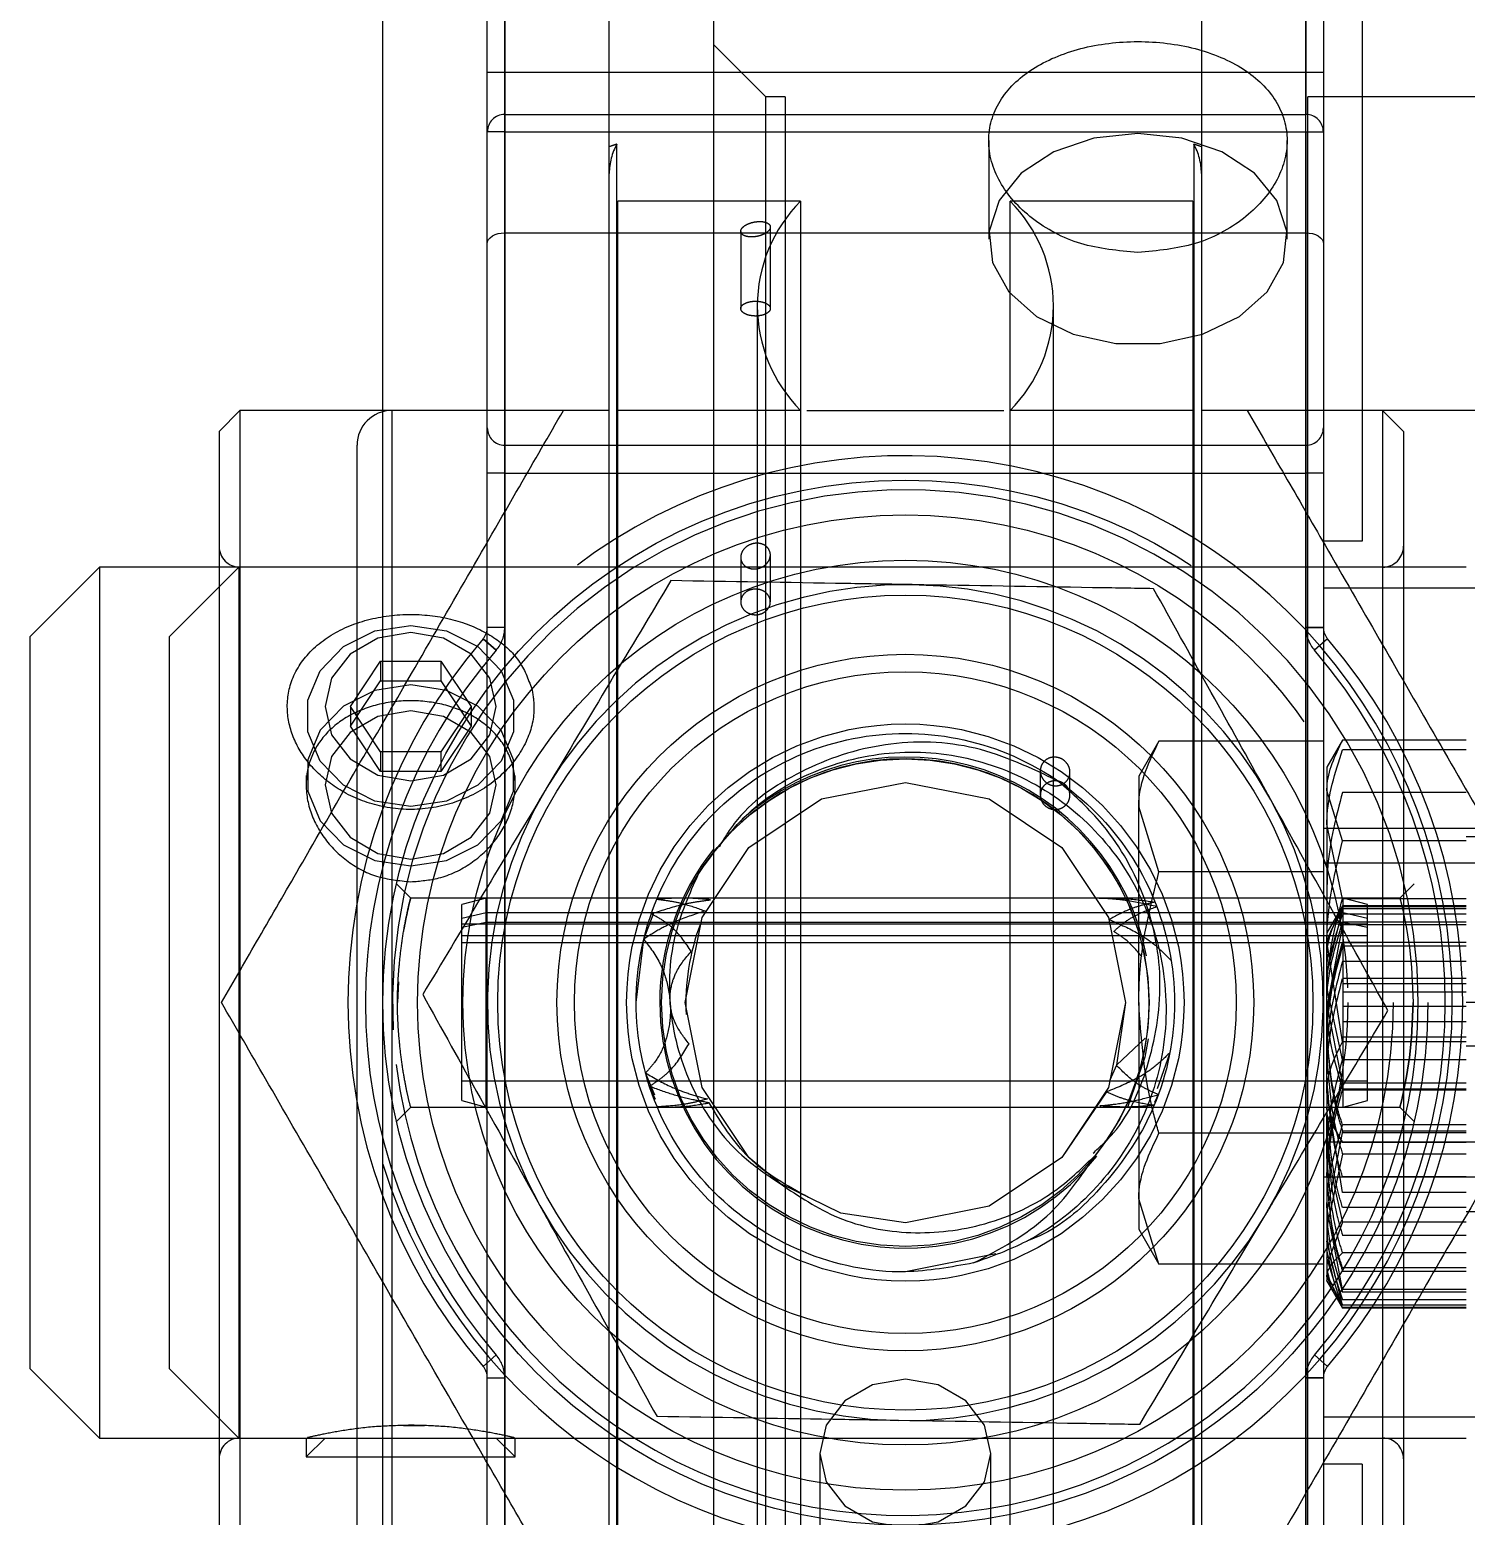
# Model space of a CAD drawing. Header units: metres. Extents: x 0 to 21025, y 0 to 14850.
# Drawn here: x 8549.15 to 8590.39, y 13169.93 to 13212.61 of the extents above; entities that cross this region are included whole.
import ezdxf

# ---------------------------------------------------------------- set-up
doc = ezdxf.new("R2010")
doc.units = ezdxf.units.M
doc.header["$LTSCALE"] = 25
doc.linetypes.add('HIDDEN2', pattern=[4.7625, 3.175, -1.5875])
doc.layers.add('SL4', color=4, linetype='Continuous')
doc.layers.add('ST1', color=7, linetype='HIDDEN2')

msp = doc.modelspace()

# ---------------------------------------------------------------- linework, layer by layer
at = {"layer": 'SL4'}
for p, q in [((8559.284, 13201.681), (8559.284, 13231.931)), ((8562.284, 13211.392), (8562.284, 13222.181)), ((8562.784, 13222.181), (8562.784, 13211.392)), ((8585.784, 13211.392), (8585.784, 13222.181)), ((8586.284, 13222.181), (8586.284, 13211.392)), ((8562.284, 13211.392), (8562.784, 13211.392)), ((8562.284, 13206.466), (8562.284, 13211.392)), ((8562.784, 13211.392), (8562.784, 13206.782)), ((8562.784, 13211.392), (8585.784, 13211.392)), ((8585.784, 13206.782), (8585.784, 13211.392)), ((8585.784, 13211.392), (8586.284, 13211.392)), ((8586.284, 13211.392), (8586.284, 13206.466)), ((8562.784, 13206.782), (8562.784, 13162.58)), ((8562.784, 13206.782), (8585.784, 13206.782)), ((8585.784, 13162.58), (8585.784, 13206.782)), ((8562.284, 13162.896), (8562.284, 13206.466)), ((8586.284, 13206.466), (8586.284, 13162.896)), ((8555.184, 13201.681), (8554.584, 13201.081)), ((8562.284, 13201.681), (8555.184, 13201.681)), ((8555.184, 13201.681), (8555.184, 13184.681)), ((8587.984, 13201.681), (8586.284, 13201.681)), ((8588.584, 13201.081), (8587.984, 13201.681)), ((8587.984, 13201.681), (8587.984, 13192.215)), ((8554.584, 13201.081), (8554.584, 13184.681)), ((8588.584, 13201.081), (8588.584, 13192.215)), ((8551.149, 13197.181), (8549.149, 13195.181)), ((8554.584, 13197.181), (8551.149, 13197.181)), ((8551.149, 13197.181), (8551.149, 13172.181)), ((8590.386, 13197.181), (8588.584, 13197.181)), ((8549.149, 13195.181), (8549.149, 13174.181)), ((8586.833, 13192.215), (8586.386, 13191.441)), ((8590.386, 13192.215), (8586.833, 13192.215)), ((8586.386, 13191.441), (8586.386, 13190.771)), ((8586.833, 13189.328), (8586.386, 13190.771)), ((8586.386, 13190.771), (8586.386, 13186.441)), ((8590.386, 13189.328), (8586.833, 13189.328)), ((8586.833, 13183.554), (8586.386, 13186.441)), ((8586.386, 13182.111), (8586.386, 13186.441)), ((8554.584, 13184.681), (8554.584, 13168.281)), ((8555.184, 13184.681), (8555.184, 13167.681)), ((8590.386, 13183.554), (8586.833, 13183.554)), ((8586.386, 13182.111), (8586.386, 13181.441)), ((8586.386, 13181.441), (8586.833, 13180.668)), ((8590.386, 13180.668), (8586.833, 13180.668)), ((8587.984, 13180.668), (8587.984, 13167.681)), ((8588.584, 13180.668), (8588.584, 13168.281)), ((8549.149, 13174.181), (8551.149, 13172.181)), ((8551.149, 13172.181), (8554.584, 13172.181)), ((8588.584, 13172.181), (8590.386, 13172.181))]:
    msp.add_line(p, q, dxfattribs=at)
at = {"layer": 'SL4', "flags": 128}
for points in [[(8562.284, 13206.466), (8562.293, 13206.528), (8562.322, 13206.587), (8562.368, 13206.642), (8562.43, 13206.69), (8562.506, 13206.729), (8562.592, 13206.758), (8562.686, 13206.776), (8562.784, 13206.782)], [(8585.784, 13206.782), (8585.881, 13206.776), (8585.975, 13206.758), (8586.061, 13206.729), (8586.137, 13206.69), (8586.199, 13206.642), (8586.245, 13206.587), (8586.274, 13206.528), (8586.284, 13206.466)]]:
    msp.add_lwpolyline(points, dxfattribs=at)
at = {"layer": 'SL4'}
for points, knots in [([(8586.386, 13190.771), (8586.387, 13190.806), (8586.393, 13191.293), (8586.621, 13191.771), (8586.833, 13192.215)], [0, 0, 0, 0, 0.070201, 1, 1, 1, 1]), ([(8586.386, 13186.441), (8586.387, 13186.51), (8586.393, 13187.484), (8586.621, 13188.44), (8586.833, 13189.328)], [0, 0, 0, 0, 0.070201, 1, 1, 1, 1]), ([(8586.386, 13182.111), (8586.391, 13182.224), (8586.412, 13182.713), (8586.65, 13183.189), (8586.833, 13183.554)], [0, 0, 0, 0, 0.231849, 1, 1, 1, 1]), ([(8586.833, 13180.668), (8586.777, 13180.767), (8586.514, 13181.237), (8586.442, 13181.726), (8586.386, 13182.111)], [0, 0, 0, 0, 0.2110008, 1, 1, 1, 1])]:
    msp.add_open_spline(points, degree=3, knots=knots, dxfattribs=at)
at = {"layer": 'ST1'}
for p, q in [((8568.784, 13149.681), (8568.784, 13219.681)), ((8587.394, 13216.122), (8587.394, 13197.931)), ((8562.784, 13214.637), (8562.784, 13154.725)), ((8565.784, 13154.681), (8565.784, 13214.681)), ((8582.784, 13214.681), (8582.784, 13154.681)), ((8585.784, 13154.725), (8585.784, 13214.637)), ((8562.784, 13210.181), (8562.784, 13213.831)), ((8585.784, 13213.831), (8585.784, 13210.181)), ((8570.284, 13210.681), (8568.784, 13212.181)), ((8570.284, 13158.681), (8570.284, 13210.681)), ((8570.834, 13210.681), (8570.284, 13210.681)), ((8570.834, 13210.681), (8570.834, 13158.681)), ((8585.834, 13158.681), (8585.834, 13210.681)), ((8595.884, 13210.681), (8585.834, 13210.681)), ((8562.784, 13210.181), (8585.784, 13210.181)), ((8562.784, 13209.681), (8562.784, 13210.181)), ((8585.784, 13209.681), (8585.784, 13210.181)), ((8562.784, 13209.681), (8562.284, 13209.681)), ((8562.784, 13209.681), (8585.784, 13209.681)), ((8562.784, 13195.452), (8562.784, 13209.681)), ((8585.784, 13209.681), (8586.284, 13209.681)), ((8585.784, 13209.681), (8585.784, 13195.452)), ((8566.006, 13160.034), (8566.006, 13209.328)), ((8576.677, 13209.43), (8576.677, 13206.602)), ((8582.561, 13209.328), (8582.561, 13184.681)), ((8585.243, 13206.602), (8585.243, 13209.43)), ((8566.034, 13161.671), (8566.034, 13207.692)), ((8571.278, 13207.692), (8566.034, 13207.692)), ((8571.278, 13207.692), (8571.278, 13184.681)), ((8577.289, 13161.671), (8577.289, 13207.692)), ((8582.534, 13207.692), (8577.289, 13207.692)), ((8582.534, 13207.692), (8582.534, 13161.671)), ((8569.559, 13206.823), (8569.559, 13204.609)), ((8570.409, 13204.609), (8570.409, 13206.946)), ((8570.034, 13204.686), (8570.034, 13164.676)), ((8578.534, 13164.676), (8578.534, 13204.686)), ((8559.284, 13167.681), (8559.284, 13201.681)), ((8559.544, 13201.67), (8559.544, 13167.693)), ((8565.784, 13201.681), (8562.284, 13201.681)), ((8571.278, 13201.681), (8566.034, 13201.681)), ((8582.534, 13201.681), (8577.289, 13201.681)), ((8586.284, 13201.681), (8582.784, 13201.681)), ((8591.654, 13201.681), (8587.984, 13201.681)), ((8558.544, 13168.681), (8558.544, 13200.681)), ((8562.784, 13199.881), (8562.784, 13200.681)), ((8562.784, 13200.681), (8585.784, 13200.681)), ((8562.784, 13200.681), (8562.784, 13199.881)), ((8585.784, 13200.681), (8585.784, 13199.881)), ((8585.784, 13199.881), (8585.784, 13200.681)), ((8562.784, 13199.881), (8562.284, 13199.881)), ((8562.784, 13199.881), (8562.284, 13199.881)), ((8562.784, 13169.481), (8562.784, 13199.881)), ((8562.784, 13199.881), (8585.784, 13199.881)), ((8562.784, 13199.881), (8562.784, 13195.452)), ((8586.284, 13199.881), (8585.784, 13199.881)), ((8585.784, 13199.881), (8585.784, 13169.481)), ((8586.284, 13199.881), (8585.784, 13199.881)), ((8585.784, 13195.452), (8585.784, 13199.881)), ((8587.394, 13197.931), (8586.284, 13197.931)), ((8569.559, 13197.465), (8569.559, 13196.186)), ((8570.409, 13196.186), (8570.409, 13197.536)), ((8555.149, 13197.181), (8553.149, 13195.181)), ((8588.584, 13197.181), (8554.584, 13197.181)), ((8555.149, 13197.181), (8555.149, 13172.181)), ((8587.984, 13197.181), (8555.184, 13197.181)), ((8597.384, 13196.584), (8586.284, 13196.584)), ((8553.149, 13195.181), (8553.149, 13174.181)), ((8562.784, 13195.452), (8562.284, 13195.452)), ((8562.784, 13195.452), (8562.284, 13195.452)), ((8586.284, 13195.452), (8585.784, 13195.452)), ((8585.784, 13195.452), (8586.284, 13195.452)), ((8562.162, 13195.125), (8562.541, 13194.799)), ((8562.541, 13194.799), (8562.162, 13195.125)), ((8586.405, 13195.125), (8586.026, 13194.799)), ((8586.405, 13195.125), (8586.026, 13194.799)), ((8558.352, 13193.181), (8559.218, 13194.48)), ((8559.218, 13194.48), (8559.218, 13193.918)), ((8559.218, 13194.48), (8560.95, 13194.48)), ((8560.95, 13194.48), (8560.95, 13193.918)), ((8560.95, 13194.48), (8561.816, 13193.181)), ((8558.352, 13192.619), (8559.218, 13193.918)), ((8559.218, 13193.918), (8560.95, 13193.918)), ((8560.95, 13193.918), (8561.816, 13192.619)), ((8559.218, 13191.882), (8558.352, 13193.181)), ((8558.352, 13193.181), (8558.352, 13192.619)), ((8561.816, 13193.181), (8560.95, 13191.882)), ((8561.816, 13193.181), (8561.816, 13192.619)), ((8559.218, 13191.32), (8558.352, 13192.619)), ((8561.816, 13192.619), (8560.95, 13191.32)), ((8581.564, 13192.187), (8580.984, 13191.181)), ((8586.284, 13192.187), (8581.564, 13192.187)), ((8587.984, 13192.215), (8587.984, 13184.681)), ((8588.584, 13192.215), (8588.584, 13184.681)), ((8559.218, 13191.882), (8559.218, 13191.32)), ((8560.95, 13191.882), (8559.218, 13191.882)), ((8560.95, 13191.882), (8560.95, 13191.32)), ((8590.386, 13191.939), (8586.833, 13191.939)), ((8560.95, 13191.32), (8559.218, 13191.32)), ((8578.159, 13191.335), (8578.159, 13190.637)), ((8557.084, 13191.202), (8557.084, 13190.927)), ((8563.084, 13190.929), (8563.084, 13191.202)), ((8579.009, 13190.637), (8579.009, 13191.299)), ((8580.984, 13191.181), (8580.984, 13190.31)), ((8590.386, 13190.716), (8586.833, 13190.716)), ((8581.564, 13188.434), (8580.984, 13190.31)), ((8580.984, 13184.681), (8580.984, 13190.31)), ((8597.384, 13189.681), (8586.284, 13189.681)), ((8586.833, 13187.665), (8586.386, 13189.802)), ((8614.832, 13189.441), (8590.386, 13189.441)), ((8586.284, 13188.434), (8581.564, 13188.434)), ((8615.593, 13188.681), (8586.284, 13188.681)), ((8560.087, 13187.681), (8559.676, 13188.091)), ((8588.891, 13188.091), (8588.48, 13187.681)), ((8567.945, 13187.681), (8560.087, 13187.681)), ((8562.253, 13187.681), (8561.553, 13187.494)), ((8561.553, 13181.869), (8561.553, 13187.494)), ((8562.253, 13181.681), (8562.253, 13187.681)), ((8586.853, 13187.681), (8562.253, 13187.681)), ((8580.092, 13187.681), (8567.849, 13187.681)), ((8588.481, 13187.681), (8580.622, 13187.681)), ((8590.386, 13187.665), (8586.833, 13187.665)), ((8586.853, 13181.681), (8586.853, 13187.681)), ((8587.553, 13187.494), (8586.853, 13187.681)), ((8587.553, 13181.869), (8587.553, 13187.494)), ((8562.253, 13187.254), (8561.553, 13187.093)), ((8586.853, 13187.254), (8562.253, 13187.254)), ((8566.774, 13186.502), (8567.078, 13187.277)), ((8586.833, 13187.455), (8586.386, 13186.681)), ((8586.833, 13187.372), (8586.386, 13185.528)), ((8586.833, 13187.434), (8586.717, 13187.085)), ((8590.386, 13187.455), (8586.833, 13187.455)), ((8590.386, 13187.434), (8586.833, 13187.434)), ((8590.386, 13187.372), (8586.833, 13187.372)), ((8590.386, 13187.219), (8586.833, 13187.219)), ((8587.553, 13187.093), (8586.853, 13187.254)), ((8562.253, 13186.98), (8561.553, 13186.837)), ((8587.553, 13186.931), (8561.553, 13186.931)), ((8586.853, 13186.98), (8562.253, 13186.98)), ((8586.833, 13186.918), (8586.386, 13184.556)), ((8590.386, 13186.991), (8586.833, 13186.991)), ((8590.386, 13186.918), (8586.833, 13186.918)), ((8587.553, 13186.837), (8586.853, 13186.98)), ((8561.553, 13186.611), (8587.553, 13186.611)), ((8561.553, 13186.406), (8587.553, 13186.406)), ((8566.556, 13184.681), (8566.774, 13186.502)), ((8590.386, 13186.405), (8586.833, 13186.405)), ((8590.386, 13186.3), (8586.833, 13186.3)), ((8586.406, 13186.076), (8586.386, 13185.782)), ((8590.386, 13185.865), (8586.833, 13185.865)), ((8590.386, 13185.369), (8586.833, 13185.369)), ((8559.733, 13185.278), (8559.705, 13184.681)), ((8586.833, 13183.035), (8586.386, 13185.127)), ((8590.386, 13185.218), (8586.833, 13185.218)), ((8590.386, 13184.985), (8586.833, 13184.985)), ((8571.278, 13184.681), (8571.278, 13161.671)), ((8580.605, 13184.681), (8580.344, 13182.882)), ((8580.984, 13184.681), (8580.984, 13179.052)), ((8582.561, 13184.681), (8582.561, 13160.034)), ((8586.833, 13182.372), (8586.386, 13184.681)), ((8590.386, 13184.568), (8586.833, 13184.568)), ((8587.984, 13184.681), (8587.984, 13180.668)), ((8588.584, 13184.681), (8588.584, 13180.668)), ((8614.832, 13184.681), (8590.386, 13184.681)), ((8590.386, 13184.13), (8586.833, 13184.13)), ((8580.344, 13182.882), (8581.165, 13183.662)), ((8590.386, 13183.684), (8586.833, 13183.684)), ((8581.876, 13183.241), (8581.514, 13182.209)), ((8590.386, 13183.441), (8614.832, 13183.441)), ((8580.344, 13182.882), (8580.158, 13182.457)), ((8590.386, 13183.035), (8586.833, 13183.035)), ((8561.553, 13182.431), (8587.553, 13182.431)), ((8567.091, 13182.021), (8566.825, 13182.662)), ((8590.386, 13182.372), (8586.833, 13182.372)), ((8567.116, 13181.895), (8566.939, 13182.279)), ((8580.062, 13182.118), (8578.774, 13180.232)), ((8581.545, 13182.039), (8581.435, 13181.814)), ((8586.833, 13179.233), (8586.386, 13182.109)), ((8590.386, 13182.194), (8586.833, 13182.194)), ((8590.386, 13182.167), (8586.833, 13182.167)), ((8559.676, 13181.271), (8560.087, 13181.681)), ((8560.087, 13181.681), (8567.941, 13181.681)), ((8561.553, 13181.869), (8562.253, 13181.681)), ((8562.253, 13181.681), (8586.853, 13181.681)), ((8567.426, 13181.681), (8580.558, 13181.681)), ((8580.626, 13181.681), (8588.48, 13181.681)), ((8586.853, 13181.681), (8587.553, 13181.869)), ((8588.48, 13181.681), (8588.891, 13181.271)), ((8586.386, 13180.266), (8586.386, 13181.441)), ((8590.386, 13181.169), (8586.833, 13181.169)), ((8586.284, 13180.928), (8581.564, 13180.928)), ((8586.284, 13180.681), (8615.593, 13180.681)), ((8586.833, 13180.991), (8586.386, 13178.681)), ((8590.386, 13180.991), (8586.833, 13180.991)), ((8590.386, 13180.943), (8586.833, 13180.943)), ((8586.833, 13180.327), (8586.386, 13178.236)), ((8586.386, 13180.266), (8586.386, 13176.821)), ((8590.386, 13180.327), (8586.833, 13180.327)), ((8586.284, 13179.681), (8597.384, 13179.681)), ((8590.386, 13179.678), (8586.833, 13179.678)), ((8581.564, 13177.176), (8580.984, 13179.052)), ((8580.984, 13179.052), (8580.984, 13178.181)), ((8590.386, 13179.233), (8586.833, 13179.233)), ((8586.833, 13176.445), (8586.386, 13178.807)), ((8590.386, 13178.794), (8586.833, 13178.794)), ((8590.386, 13178.681), (8614.832, 13178.681)), ((8580.984, 13178.181), (8581.564, 13177.176)), ((8586.833, 13178.377), (8586.386, 13177.153)), ((8590.386, 13178.377), (8586.833, 13178.377)), ((8586.833, 13175.99), (8586.386, 13177.834)), ((8590.386, 13177.993), (8586.833, 13177.993)), ((8576.881, 13177.467), (8574.284, 13176.954)), ((8586.561, 13176.785), (8586.386, 13177.581)), ((8586.833, 13175.908), (8586.386, 13177.351)), ((8590.386, 13177.498), (8586.833, 13177.498)), ((8586.284, 13177.176), (8581.564, 13177.176)), ((8586.572, 13176.538), (8586.386, 13176.821)), ((8586.386, 13176.821), (8586.386, 13176.681)), ((8590.386, 13177.062), (8586.833, 13177.062)), ((8590.386, 13176.957), (8586.833, 13176.957)), ((8586.386, 13176.717), (8586.386, 13176.681)), ((8586.386, 13176.681), (8586.386, 13176.701)), ((8586.386, 13176.681), (8586.495, 13176.493)), ((8586.495, 13176.493), (8586.599, 13176.313)), ((8590.386, 13176.445), (8586.833, 13176.445)), ((8590.386, 13176.372), (8586.833, 13176.372)), ((8586.599, 13176.313), (8586.833, 13175.908)), ((8590.386, 13176.144), (8586.833, 13176.144)), ((8590.386, 13175.99), (8586.833, 13175.99)), ((8590.386, 13175.929), (8586.833, 13175.929)), ((8590.386, 13175.908), (8586.833, 13175.908)), ((8562.541, 13174.564), (8562.162, 13174.237)), ((8562.162, 13174.237), (8562.541, 13174.564)), ((8586.026, 13174.564), (8586.405, 13174.237)), ((8586.026, 13174.564), (8586.405, 13174.237)), ((8553.149, 13174.181), (8555.149, 13172.181)), ((8562.284, 13173.911), (8562.784, 13173.911)), ((8562.284, 13173.911), (8562.784, 13173.911)), ((8562.784, 13173.911), (8562.784, 13169.481)), ((8562.784, 13159.681), (8562.784, 13173.911)), ((8585.784, 13173.911), (8586.284, 13173.911)), ((8585.784, 13169.481), (8585.784, 13173.911)), ((8586.284, 13173.911), (8585.784, 13173.911)), ((8585.784, 13173.911), (8585.784, 13159.681)), ((8559.882, 13172.538), (8560.473, 13172.534)), ((8597.384, 13172.779), (8586.284, 13172.779)), ((8554.584, 13172.181), (8557.625, 13172.181)), ((8555.184, 13172.181), (8557.119, 13172.181)), ((8557.084, 13172.19), (8557.084, 13171.64)), ((8557.625, 13172.181), (8557.084, 13171.64)), ((8557.625, 13172.181), (8562.542, 13172.181)), ((8563.084, 13171.64), (8562.542, 13172.181)), ((8562.542, 13172.181), (8588.584, 13172.181)), ((8563.068, 13172.181), (8587.984, 13172.181)), ((8563.084, 13171.64), (8563.084, 13172.185)), ((8571.825, 13171.739), (8571.825, 13167.452)), ((8576.742, 13167.452), (8576.742, 13171.739)), ((8557.084, 13171.64), (8560.084, 13171.64)), ((8560.084, 13171.64), (8563.084, 13171.64)), ((8587.394, 13171.431), (8586.284, 13171.431)), ((8587.394, 13171.431), (8587.394, 13153.241))]:
    msp.add_line(p, q, dxfattribs=at)
at = {"layer": 'ST1', "flags": 128}
for points in [[(8580.96, 13209.63), (8579.698, 13209.495), (8578.547, 13209.104), (8577.611, 13208.49), (8576.973, 13207.708), (8576.689, 13206.828), (8576.784, 13205.928), (8577.251, 13205.087), (8578.047, 13204.381), (8579.102, 13203.873), (8580.322, 13203.607), (8581.598, 13203.607), (8582.818, 13203.873), (8583.873, 13204.381), (8584.669, 13205.087), (8585.136, 13205.928), (8585.231, 13206.828), (8584.947, 13207.708), (8584.309, 13208.49), (8583.373, 13209.104), (8582.222, 13209.495), (8580.96, 13209.63)], [(8560.084, 13190.312), (8559.057, 13190.469), (8558.155, 13190.92), (8557.485, 13191.612), (8557.129, 13192.459), (8557.129, 13193.362), (8557.485, 13194.21), (8558.155, 13194.901), (8559.057, 13195.352), (8560.084, 13195.509), (8561.11, 13195.352), (8562.012, 13194.901), (8562.682, 13194.21), (8563.038, 13193.362), (8563.038, 13192.459), (8562.682, 13191.612), (8562.012, 13190.92), (8561.11, 13190.469), (8560.084, 13190.312)], [(8560.084, 13195.311), (8559.143, 13195.148), (8558.345, 13194.687), (8557.812, 13193.996), (8557.625, 13193.181), (8557.812, 13192.366), (8558.345, 13191.676), (8559.143, 13191.214), (8560.084, 13191.052), (8561.024, 13191.214), (8561.822, 13191.676), (8562.355, 13192.366), (8562.542, 13193.181), (8562.355, 13193.996), (8561.822, 13194.687), (8561.024, 13195.148), (8560.084, 13195.311)], [(8560.084, 13188.604), (8561.11, 13188.76), (8562.012, 13189.212), (8562.682, 13189.903), (8563.038, 13190.751), (8563.038, 13191.653), (8562.682, 13192.501), (8562.012, 13193.192), (8561.11, 13193.643), (8560.084, 13193.8), (8559.057, 13193.643), (8558.155, 13193.192), (8557.485, 13192.501), (8557.129, 13191.653), (8557.129, 13190.751), (8557.485, 13189.903), (8558.155, 13189.212), (8559.057, 13188.76), (8560.084, 13188.604)], [(8560.084, 13193.061), (8559.143, 13192.898), (8558.345, 13192.437), (8557.812, 13191.746), (8557.625, 13190.931), (8557.812, 13190.116), (8558.345, 13189.426), (8559.143, 13188.964), (8560.084, 13188.802), (8561.024, 13188.964), (8561.822, 13189.426), (8562.355, 13190.116), (8562.542, 13190.931), (8562.355, 13191.746), (8561.822, 13192.437), (8561.024, 13192.898), (8560.084, 13193.061)], [(8570.686, 13179.484), (8569.793, 13180.232), (8568.453, 13182.239), (8567.962, 13184.681), (8568.453, 13187.123), (8569.793, 13189.131), (8571.881, 13190.528), (8574.284, 13191.003), (8576.686, 13190.528), (8578.774, 13189.131), (8580.114, 13187.123), (8580.605, 13184.681), (8580.114, 13182.239), (8578.774, 13180.232), (8576.686, 13178.834), (8574.284, 13178.36), (8572.43, 13178.638), (8570.686, 13179.484), (8570.686, 13179.484)], [(8588.48, 13187.681), (8588.528, 13187.508), (8588.588, 13187.238), (8588.672, 13186.804), (8588.755, 13186.259), (8588.815, 13185.698), (8588.862, 13184.684), (8588.815, 13183.667), (8588.756, 13183.104), (8588.673, 13182.56), (8588.589, 13182.125), (8588.529, 13181.855), (8588.48, 13181.681), (8588.528, 13181.855), (8588.588, 13182.124), (8588.672, 13182.558), (8588.755, 13183.103), (8588.815, 13183.665), (8588.862, 13184.681), (8588.862, 13184.681)], [(8581.256, 13183.641), (8581.157, 13183.112), (8580.674, 13181.703)], [(8574.284, 13169.61), (8575.224, 13169.772), (8576.022, 13170.234), (8576.555, 13170.925), (8576.742, 13171.739), (8576.555, 13172.554), (8576.022, 13173.245), (8575.224, 13173.707), (8574.284, 13173.869), (8573.343, 13173.707), (8572.545, 13173.245), (8572.012, 13172.554), (8571.825, 13171.739), (8572.012, 13170.925), (8572.545, 13170.234), (8573.343, 13169.772), (8574.284, 13169.61)]]:
    msp.add_lwpolyline(points, dxfattribs=at)
at = {"layer": 'ST1'}
for radius in [15, 14, 12.7, 11.7, 10, 9.5, 8, 7]:
    msp.add_circle((8574.284, 13184.681), radius, dxfattribs=at)
for centre, radius, start, end in [((8562.784, 13209.681), 0.5, 90, 180), ((8585.784, 13209.681), 0.5, 0, 90), ((8567.484, 13208.488), 1.7, 150.3555, 180), ((8574.284, 13184.681), 26, 108.5641, 109.0821), ((8581.084, 13208.488), 1.7, 0, 29.6445), ((8574.284, 13184.681), 26, 70.9179, 71.4359), ((8574.284, 13204.686), 4.25, 135, 180), ((8574.284, 13204.686), 4.25, 0, 45), ((8574.284, 13204.686), 4.25, 180, 225), ((8574.284, 13204.686), 4.25, 315, 0), ((8559.544, 13200.681), 1, 90, 180), ((8562.784, 13201.181), 0.5, 180, 270), ((8585.784, 13201.181), 0.5, 270, 0), ((8574.284, 13184.681), 15.7, 197.1737, 162.8263), ((8574.284, 13184.681), 14.722, 0, 183.0596), ((8574.284, 13184.681), 14.722, 0, 183.0596), ((8555.184, 13197.781), 0.6, 180, 270), ((8587.984, 13197.781), 0.6, 270, 0), ((8574.284, 13184.681), 12, 89.0451, 149.0451), ((8574.284, 13184.681), 12, 29.0451, 89.0451), ((8561.784, 13195.452), 0.5, 319.2509, 0), ((8561.784, 13195.452), 1, 319.2509, 0), ((8561.784, 13195.452), 1, 319.2509, 0), ((8586.784, 13195.452), 1, 180, 220.7491), ((8586.784, 13195.452), 1, 180, 220.7491), ((8586.784, 13195.452), 0.5, 180, 220.7491), ((8574.284, 13184.681), 16, 139.2509, 220.7491), ((8574.284, 13184.681), 15.5, 139.2509, 220.7491), ((8574.284, 13184.681), 15.5, 139.2509, 220.7491), ((8574.284, 13184.681), 15.5, 319.2509, 40.7491), ((8574.284, 13184.681), 15.5, 319.2509, 40.7491), ((8574.284, 13184.681), 16, 319.2509, 40.7491), ((8574.284, 13184.681), 7, 321.4837, 148.0464), ((8574.284, 13184.681), 7.05, 10.9751, 131.6548), ((8574.284, 13184.681), 12, 149.0451, 209.0451), ((8574.284, 13184.681), 12, 329.0451, 29.0451), ((8574.284, 13184.681), 7.05, 141.2189, 180), ((8574.284, 13184.681), 6.3, 158.936, 183.098), ((8574.284, 13184.681), 14.722, 186.9463, 0), ((8574.284, 13184.681), 14.722, 186.9463, 0), ((8574.284, 13184.681), 7.05, 180, 321.2596), ((8574.284, 13184.681), 12, 209.0451, 269.0451), ((8574.284, 13184.681), 12, 269.0451, 329.0451), ((8561.784, 13173.911), 1, 0, 40.7491), ((8561.784, 13173.911), 1, 0, 40.7491), ((8586.784, 13173.911), 1, 139.2509, 180), ((8586.784, 13173.911), 1, 139.2509, 180), ((8561.784, 13173.911), 0.5, 0, 40.7491), ((8586.784, 13173.911), 0.5, 139.2509, 180), ((8555.184, 13171.581), 0.6, 90, 180), ((8587.984, 13171.581), 0.6, 0, 90)]:
    msp.add_arc(centre, radius, start, end, dxfattribs=at)
for points, knots in [([(8580.96, 13206.215), (8581.521, 13206.267), (8582.643, 13206.37), (8584.067, 13207.146), (8585.019, 13208.218), (8585.355, 13209.44), (8585.019, 13210.6), (8584.067, 13211.534), (8582.643, 13212.135), (8580.96, 13212.341), (8579.277, 13212.135), (8577.853, 13211.534), (8576.901, 13210.6), (8576.565, 13209.44), (8576.901, 13208.218), (8577.853, 13207.146), (8579.277, 13206.37), (8580.399, 13206.267), (8580.96, 13206.215)], [0, 0, 0, 0, 0.06249, 0.125, 0.18751, 0.25, 0.31249, 0.375, 0.43751, 0.5, 0.56249, 0.625, 0.68751, 0.75, 0.81249, 0.875, 0.93751, 1, 1, 1, 1]), ([(8570.04, 13207.104), (8569.991, 13207.097), (8569.894, 13207.085), (8569.757, 13207.036), (8569.646, 13206.972), (8569.575, 13206.897), (8569.551, 13206.822), (8569.574, 13206.755), (8569.643, 13206.702), (8569.749, 13206.669), (8569.882, 13206.659), (8570.028, 13206.676), (8570.17, 13206.716), (8570.29, 13206.776), (8570.375, 13206.848), (8570.414, 13206.924), (8570.405, 13206.995), (8570.35, 13207.053), (8570.254, 13207.093), (8570.144, 13207.108), (8570.069, 13207.105), (8570.04, 13207.104)], [0, 0, 0, 0, 0.054736, 0.109478, 0.16399, 0.217847, 0.270979, 0.323642, 0.376288, 0.429367, 0.483144, 0.537587, 0.592374, 0.64702, 0.701097, 0.754439, 0.80721, 0.859817, 0.912724, 0.966267, 1, 1, 1, 1]), ([(8569.559, 13204.609), (8569.563, 13204.585), (8569.573, 13204.537), (8569.646, 13204.472), (8569.754, 13204.423), (8569.888, 13204.394), (8570.034, 13204.39), (8570.173, 13204.411), (8570.291, 13204.455), (8570.375, 13204.515), (8570.414, 13204.586), (8570.405, 13204.659), (8570.348, 13204.725), (8570.251, 13204.777), (8570.123, 13204.811), (8569.979, 13204.822), (8569.836, 13204.809), (8569.709, 13204.774), (8569.614, 13204.721), (8569.565, 13204.662), (8569.56, 13204.624), (8569.559, 13204.609)], [0, 0, 0, 0, 0.0536825, 0.1073648, 0.1610528, 0.2147445, 0.2684301, 0.3221091, 0.3757915, 0.4294819, 0.4831724, 0.536855, 0.590534, 0.6442193, 0.6979111, 0.7515992, 0.8052795, 0.8589598, 0.912648, 0.9663397, 1, 1, 1, 1]), ([(8554.654, 13184.681), (8555.009, 13185.296), (8555.729, 13186.544), (8557.012, 13188.765), (8558.442, 13191.242), (8560.024, 13193.982), (8561.616, 13196.74), (8563.134, 13199.37), (8564.051, 13200.958), (8564.469, 13201.681)], [0, 0, 0, 0, 0.114678, 0.232485, 0.388423, 0.5445, 0.705441, 0.865997, 1, 1, 1, 1]), ([(8571.453, 13201.681), (8572.397, 13201.681), (8574.284, 13201.681), (8576.17, 13201.681), (8577.114, 13201.681)], [0, 0, 0, 0, 0.499984, 1, 1, 1, 1]), ([(8584.099, 13201.681), (8584.454, 13201.066), (8585.174, 13199.819), (8586.456, 13197.597), (8587.887, 13195.12), (8589.469, 13192.38), (8591.061, 13189.622), (8592.579, 13186.993), (8593.496, 13185.404), (8593.913, 13184.681)], [0, 0, 0, 0, 0.114678, 0.232485, 0.388423, 0.5445, 0.705441, 0.865997, 1, 1, 1, 1]), ([(8570.354, 13197.711), (8570.373, 13197.676), (8570.412, 13197.604), (8570.411, 13197.478), (8570.366, 13197.356), (8570.278, 13197.25), (8570.158, 13197.172), (8570.017, 13197.129), (8569.871, 13197.129), (8569.737, 13197.171), (8569.632, 13197.252), (8569.568, 13197.36), (8569.551, 13197.483), (8569.582, 13197.608), (8569.658, 13197.72), (8569.769, 13197.808), (8569.905, 13197.863), (8570.052, 13197.877), (8570.19, 13197.847), (8570.294, 13197.787), (8570.337, 13197.733), (8570.354, 13197.711)], [0, 0, 0, 0, 0.052764, 0.105537, 0.158138, 0.210944, 0.264331, 0.318437, 0.373091, 0.427875, 0.482301, 0.536036, 0.589068, 0.641695, 0.694383, 0.747562, 0.801454, 0.85598, 0.910778, 0.965356, 1, 1, 1, 1]), ([(8567.556, 13196.795), (8566.978, 13195.83), (8565.809, 13193.883), (8564.602, 13191.869), (8563.993, 13190.854)], [0, 0, 0, 0, 0.495458, 1, 1, 1, 1]), ([(8574.484, 13196.68), (8573.854, 13196.69), (8571.509, 13196.729), (8569.226, 13196.767), (8567.556, 13196.795)], [0, 0, 0, 0, 0.268634, 1, 1, 1, 1]), ([(8569.559, 13196.186), (8569.563, 13196.228), (8569.573, 13196.31), (8569.646, 13196.42), (8569.754, 13196.503), (8569.888, 13196.55), (8570.034, 13196.557), (8570.173, 13196.522), (8570.291, 13196.449), (8570.375, 13196.347), (8570.414, 13196.226), (8570.405, 13196.1), (8570.348, 13195.984), (8570.251, 13195.89), (8570.123, 13195.829), (8569.979, 13195.809), (8569.836, 13195.832), (8569.709, 13195.895), (8569.614, 13195.99), (8569.565, 13196.093), (8569.56, 13196.161), (8569.559, 13196.186)], [0, 0, 0, 0, 0.053682, 0.107365, 0.161053, 0.214745, 0.26843, 0.322109, 0.375792, 0.429482, 0.483172, 0.536855, 0.590534, 0.644219, 0.697911, 0.751599, 0.805279, 0.85896, 0.912648, 0.96634, 1, 1, 1, 1]), ([(8581.411, 13196.564), (8580.829, 13196.574), (8578.571, 13196.611), (8576.225, 13196.651), (8574.484, 13196.68)], [0, 0, 0, 0, 0.257551, 1, 1, 1, 1]), ([(8584.774, 13190.507), (8584.695, 13190.651), (8584.091, 13191.738), (8582.952, 13193.788), (8581.928, 13195.633), (8581.411, 13196.564)], [0, 0, 0, 0, 0.070099, 0.530789, 1, 1, 1, 1]), ([(8563.576, 13193.638), (8563.476, 13193.923), (8563.28, 13194.483), (8562.579, 13195.143), (8561.643, 13195.621), (8560.474, 13195.861), (8559.21, 13195.804), (8558.028, 13195.427), (8557.109, 13194.759), (8556.588, 13193.892), (8556.494, 13192.966), (8556.756, 13192.089), (8557.321, 13191.302), (8558.17, 13190.657), (8559.27, 13190.248), (8560.519, 13190.184), (8561.751, 13190.518), (8562.781, 13191.209), (8563.445, 13192.124), (8563.668, 13192.981), (8563.601, 13193.463), (8563.576, 13193.638)], [0, 0, 0, 0, 0.04953, 0.097263, 0.149461, 0.206091, 0.265343, 0.325187, 0.383771, 0.43836, 0.487481, 0.533462, 0.580261, 0.63082, 0.686048, 0.74465, 0.804481, 0.863764, 0.920056, 0.970995, 1, 1, 1, 1]), ([(8560.084, 13188.15), (8559.752, 13188.182), (8559.088, 13188.246), (8558.201, 13188.736), (8557.514, 13189.445), (8557.11, 13190.31), (8557.043, 13191.201), (8557.309, 13192.011), (8557.874, 13192.673), (8558.69, 13193.14), (8559.669, 13193.368), (8560.686, 13193.343), (8561.625, 13193.076), (8562.401, 13192.581), (8562.93, 13191.88), (8563.138, 13191.036), (8563.005, 13190.15), (8562.558, 13189.319), (8561.838, 13188.642), (8560.969, 13188.221), (8560.356, 13188.172), (8560.084, 13188.15)], [0, 0, 0, 0, 0.052628, 0.10522, 0.158773, 0.212997, 0.266197, 0.318318, 0.370893, 0.424779, 0.478873, 0.531644, 0.583647, 0.636606, 0.690767, 0.74453, 0.796954, 0.849149, 0.902518, 0.956758, 1, 1, 1, 1]), ([(8576.245, 13177.207), (8575.593, 13177.088), (8573.955, 13176.789), (8571.242, 13177.366), (8568.682, 13179.07), (8566.96, 13181.649), (8566.351, 13184.681), (8566.961, 13187.714), (8568.681, 13190.29), (8571.245, 13192.007), (8574.284, 13192.607), (8577.322, 13192.007), (8579.886, 13190.29), (8581.607, 13187.713), (8582.215, 13184.685), (8581.613, 13181.636), (8580.059, 13179.4), (8578.662, 13178.18), (8577.896, 13177.883), (8577.77, 13177.834)], [0, 0, 0, 0, 0.042422, 0.106635, 0.17253, 0.235824, 0.301149, 0.366473, 0.429767, 0.495662, 0.559875, 0.624088, 0.689983, 0.753276, 0.818601, 0.883926, 0.94722, 0.991299, 1, 1, 1, 1]), ([(8578.682, 13191.035), (8577.9, 13191.409), (8576.338, 13192.157), (8573.686, 13192.232), (8571.286, 13191.43), (8569.627, 13190.305), (8569.075, 13189.382), (8568.94, 13189.154)], [0, 0, 0, 0, 0.236112, 0.47225, 0.705628, 0.927449, 1, 1, 1, 1]), ([(8580.984, 13190.31), (8580.984, 13190.355), (8580.992, 13190.988), (8581.289, 13191.609), (8581.564, 13192.187)], [0, 0, 0, 0, 0.070215, 1, 1, 1, 1]), ([(8568.344, 13188.386), (8568.817, 13189.033), (8569.763, 13190.326), (8571.894, 13191.533), (8574.265, 13192.005), (8576.69, 13191.662), (8578.89, 13190.541), (8580.61, 13188.736), (8581.648, 13186.451), (8581.89, 13183.93), (8581.278, 13181.444), (8579.869, 13179.299), (8578.081, 13177.865), (8576.76, 13177.392), (8576.245, 13177.207)], [0, 0, 0, 0, 0.083316, 0.166632, 0.249948, 0.3331992, 0.4187893, 0.5043921, 0.5899457, 0.6775003, 0.7653899, 0.853244, 0.9427666, 1, 1, 1, 1]), ([(8586.386, 13189.802), (8586.387, 13189.853), (8586.393, 13190.575), (8586.621, 13191.282), (8586.833, 13191.939)], [0, 0, 0, 0, 0.0702006, 1, 1, 1, 1]), ([(8578.858, 13191.618), (8578.891, 13191.584), (8578.958, 13191.515), (8579.008, 13191.38), (8579.013, 13191.241), (8578.969, 13191.11), (8578.884, 13191.003), (8578.765, 13190.929), (8578.624, 13190.899), (8578.478, 13190.915), (8578.343, 13190.979), (8578.237, 13191.081), (8578.17, 13191.21), (8578.151, 13191.35), (8578.18, 13191.485), (8578.253, 13191.601), (8578.362, 13191.686), (8578.498, 13191.731), (8578.643, 13191.728), (8578.769, 13191.686), (8578.833, 13191.637), (8578.858, 13191.618)], [0, 0, 0, 0, 0.053327, 0.106675, 0.159562, 0.212158, 0.264937, 0.31829, 0.372366, 0.427006, 0.481794, 0.536241, 0.590011, 0.643076, 0.69572, 0.748399, 0.801543, 0.85539, 0.909882, 0.964677, 1, 1, 1, 1]), ([(8578.159, 13190.637), (8578.163, 13190.683), (8578.173, 13190.775), (8578.246, 13190.898), (8578.354, 13190.991), (8578.488, 13191.044), (8578.634, 13191.051), (8578.773, 13191.012), (8578.891, 13190.931), (8578.975, 13190.816), (8579.014, 13190.681), (8579.005, 13190.541), (8578.948, 13190.411), (8578.851, 13190.307), (8578.723, 13190.24), (8578.579, 13190.217), (8578.436, 13190.242), (8578.309, 13190.312), (8578.214, 13190.418), (8578.165, 13190.533), (8578.16, 13190.608), (8578.159, 13190.637)], [0, 0, 0, 0, 0.053682, 0.107365, 0.161053, 0.214745, 0.26843, 0.322109, 0.375792, 0.429482, 0.483172, 0.536855, 0.590534, 0.644219, 0.697911, 0.751599, 0.805279, 0.85896, 0.912648, 0.96634, 1, 1, 1, 1]), ([(8579.672, 13180.356), (8579.873, 13180.542), (8580.637, 13181.245), (8581.377, 13183.01), (8581.738, 13185.391), (8581.226, 13187.827), (8580.112, 13189.756), (8579.092, 13190.668), (8578.682, 13191.035)], [0, 0, 0, 0, 0.067598, 0.257103, 0.458267, 0.660942, 0.863555, 1, 1, 1, 1]), ([(8563.993, 13190.854), (8563.908, 13190.713), (8563.269, 13189.646), (8562.062, 13187.635), (8560.977, 13185.825), (8560.429, 13184.912)], [0, 0, 0, 0, 0.070099, 0.530789, 1, 1, 1, 1]), ([(8588.138, 13184.45), (8587.592, 13185.434), (8586.489, 13187.419), (8585.349, 13189.472), (8584.774, 13190.507)], [0, 0, 0, 0, 0.495458, 1, 1, 1, 1]), ([(8586.833, 13190.716), (8586.65, 13190.019), (8586.412, 13189.113), (8586.391, 13188.182), (8586.386, 13187.967)], [0, 0, 0, 0, 0.768151, 1, 1, 1, 1]), ([(8568.344, 13188.386), (8568.083, 13187.798), (8567.508, 13186.5), (8567.446, 13184.271), (8568.122, 13182.066), (8569.303, 13180.423), (8570.308, 13179.74), (8570.686, 13179.484)], [0, 0, 0, 0, 0.189477, 0.417959, 0.641397, 0.865033, 1, 1, 1, 1]), ([(8580.984, 13184.681), (8580.991, 13184.988), (8581.019, 13186.258), (8581.329, 13187.496), (8581.564, 13188.434)], [0, 0, 0, 0, 0.241851, 1, 1, 1, 1]), ([(8560.087, 13181.681), (8560.075, 13181.714), (8560.057, 13181.768), (8559.978, 13182.119), (8559.895, 13182.537), (8559.811, 13183.07), (8559.737, 13183.778), (8559.685, 13184.679), (8559.736, 13185.581), (8559.811, 13186.291), (8559.895, 13186.824), (8559.979, 13187.244), (8560.054, 13187.585), (8560.107, 13187.74), (8560.054, 13187.588), (8559.98, 13187.238), (8559.923, 13186.987), (8559.895, 13186.804), (8559.895, 13186.804)], [0, 0, 0, 0, 0.0867561, 0.1400986, 0.2000131, 0.2593592, 0.312486, 0.3998857, 0.4875918, 0.5407964, 0.6001693, 0.6600749, 0.7133968, 0.8000956, 0.8867424, 0.9400552, 0.999963, 1, 1, 1, 1]), ([(8566.988, 13187.229), (8567.266, 13187.322), (8567.685, 13187.461), (8568.258, 13187.576), (8568.548, 13187.614), (8568.693, 13187.633)], [0, 0, 0, 0, 0.4968331, 0.7480871, 1, 1, 1, 1]), ([(8568.693, 13187.633), (8568.56, 13187.646), (8568.294, 13187.673), (8567.779, 13187.689), (8567.397, 13187.665), (8567.149, 13187.65)], [0, 0, 0, 0, 0.260982, 0.521952, 1, 1, 1, 1]), ([(8567.149, 13187.65), (8567.279, 13187.634), (8567.538, 13187.602), (8568.006, 13187.505), (8568.331, 13187.385), (8568.535, 13187.31)], [0, 0, 0, 0, 0.272181, 0.544383, 1, 1, 1, 1]), ([(8579.85, 13187.678), (8579.985, 13187.68), (8580.256, 13187.684), (8580.791, 13187.66), (8581.189, 13187.604), (8581.452, 13187.567)], [0, 0, 0, 0, 0.254145, 0.508288, 1, 1, 1, 1]), ([(8581.503, 13187.436), (8581.231, 13187.499), (8580.821, 13187.594), (8580.267, 13187.657), (8579.989, 13187.671), (8579.85, 13187.678)], [0, 0, 0, 0, 0.497457, 0.748438, 1, 1, 1, 1]), ([(8581.452, 13187.567), (8581.325, 13187.538), (8581.072, 13187.48), (8580.625, 13187.332), (8580.324, 13187.168), (8580.138, 13187.066)], [0, 0, 0, 0, 0.275465, 0.55097, 1, 1, 1, 1]), ([(8586.386, 13184.916), (8586.391, 13185.131), (8586.412, 13186.062), (8586.65, 13186.968), (8586.833, 13187.665)], [0, 0, 0, 0, 0.231849, 1, 1, 1, 1]), ([(8568.535, 13187.31), (8568.265, 13187.223), (8567.824, 13187.079), (8567.237, 13186.801), (8566.928, 13186.602), (8566.774, 13186.502)], [0, 0, 0, 0, 0.441766, 0.719681, 1, 1, 1, 1]), ([(8568.135, 13186.149), (8567.978, 13186.385), (8567.747, 13186.735), (8567.325, 13187.048), (8567.101, 13187.168), (8566.988, 13187.229)], [0, 0, 0, 0, 0.5092149, 0.7529606, 1, 1, 1, 1]), ([(8580.138, 13187.066), (8580.401, 13186.951), (8580.854, 13186.752), (8581.457, 13186.358), (8581.762, 13186.047), (8581.916, 13185.889)], [0, 0, 0, 0, 0.407732, 0.700309, 1, 1, 1, 1]), ([(8580.266, 13186.722), (8580.364, 13186.811), (8580.56, 13186.989), (8580.971, 13187.239), (8581.298, 13187.36), (8581.503, 13187.436)], [0, 0, 0, 0, 0.271578, 0.542917, 1, 1, 1, 1]), ([(8586.386, 13186.011), (8586.387, 13186.046), (8586.393, 13186.533), (8586.621, 13187.011), (8586.833, 13187.455)], [0, 0, 0, 0, 0.0702006, 1, 1, 1, 1]), ([(8586.386, 13185.127), (8586.387, 13185.176), (8586.393, 13185.883), (8586.621, 13186.575), (8586.833, 13187.219)], [0, 0, 0, 0, 0.070201, 1, 1, 1, 1]), ([(8586.386, 13186.209), (8586.386, 13186.238), (8586.391, 13186.574), (8586.575, 13186.903), (8586.743, 13187.204)], [0, 0, 0, 0, 0.086424, 1, 1, 1, 1]), ([(8581.076, 13186.003), (8580.919, 13186.183), (8580.675, 13186.463), (8580.374, 13186.654), (8580.266, 13186.722)], [0, 0, 0, 0, 0.643202, 1, 1, 1, 1]), ([(8586.386, 13184.681), (8586.387, 13184.736), (8586.393, 13185.516), (8586.621, 13186.28), (8586.833, 13186.991)], [0, 0, 0, 0, 0.070201, 1, 1, 1, 1]), ([(8566.774, 13186.502), (8566.949, 13186.273), (8567.269, 13185.855), (8567.518, 13185.041), (8567.566, 13184.25), (8567.413, 13183.526), (8567.142, 13183.006), (8566.913, 13182.758), (8566.825, 13182.662)], [0, 0, 0, 0, 0.215232, 0.392859, 0.571122, 0.734518, 0.897167, 1, 1, 1, 1]), ([(8586.386, 13183.787), (8586.391, 13183.992), (8586.412, 13184.878), (8586.65, 13185.742), (8586.833, 13186.405)], [0, 0, 0, 0, 0.231849, 1, 1, 1, 1]), ([(8586.833, 13186.3), (8586.65, 13185.627), (8586.412, 13184.752), (8586.391, 13183.854), (8586.386, 13183.645)], [0, 0, 0, 0, 0.768151, 1, 1, 1, 1]), ([(8568.074, 13183.497), (8567.935, 13183.676), (8567.691, 13183.989), (8567.516, 13184.558), (8567.528, 13185.08), (8567.718, 13185.649), (8567.975, 13185.958), (8568.135, 13186.149)], [0, 0, 0, 0, 0.232062, 0.405334, 0.579425, 0.739184, 1, 1, 1, 1]), ([(8586.833, 13185.865), (8586.65, 13185.163), (8586.412, 13184.25), (8586.391, 13183.313), (8586.386, 13183.096)], [0, 0, 0, 0, 0.768151, 1, 1, 1, 1]), ([(8586.386, 13182.524), (8586.391, 13182.747), (8586.412, 13183.71), (8586.65, 13184.648), (8586.833, 13185.369)], [0, 0, 0, 0, 0.231849, 1, 1, 1, 1]), ([(8560.429, 13184.912), (8560.975, 13183.928), (8562.078, 13181.943), (8563.218, 13179.891), (8563.793, 13178.855)], [0, 0, 0, 0, 0.495458, 1, 1, 1, 1]), ([(8564.469, 13167.681), (8564.113, 13168.296), (8563.393, 13169.544), (8562.111, 13171.765), (8560.681, 13174.242), (8559.099, 13176.982), (8557.506, 13179.74), (8555.988, 13182.37), (8555.071, 13183.958), (8554.654, 13184.681)], [0, 0, 0, 0, 0.114678, 0.232485, 0.388423, 0.5445, 0.705441, 0.865997, 1, 1, 1, 1]), ([(8581.564, 13180.928), (8581.488, 13181.202), (8581.146, 13182.424), (8581.054, 13183.695), (8580.984, 13184.681)], [0, 0, 0, 0, 0.223713, 1, 1, 1, 1]), ([(8593.913, 13184.681), (8593.558, 13184.066), (8592.838, 13182.819), (8591.556, 13180.597), (8590.125, 13178.12), (8588.543, 13175.38), (8586.951, 13172.622), (8585.433, 13169.993), (8584.516, 13168.404), (8584.099, 13167.681)], [0, 0, 0, 0, 0.114678, 0.232485, 0.388423, 0.5445, 0.705441, 0.865997, 1, 1, 1, 1]), ([(8586.386, 13184.556), (8586.387, 13184.5), (8586.393, 13183.702), (8586.621, 13182.92), (8586.833, 13182.194)], [0, 0, 0, 0, 0.0702006, 1, 1, 1, 1]), ([(8584.574, 13178.509), (8584.659, 13178.65), (8585.299, 13179.716), (8586.505, 13181.727), (8587.59, 13183.537), (8588.138, 13184.45)], [0, 0, 0, 0, 0.070099, 0.530789, 1, 1, 1, 1]), ([(8586.833, 13181.169), (8586.777, 13181.349), (8586.514, 13182.201), (8586.442, 13183.088), (8586.386, 13183.787)], [0, 0, 0, 0, 0.211001, 1, 1, 1, 1]), ([(8586.386, 13183.645), (8586.442, 13182.936), (8586.514, 13182.037), (8586.777, 13181.173), (8586.833, 13180.991)], [0, 0, 0, 0, 0.788999, 1, 1, 1, 1]), ([(8566.939, 13182.279), (8567.05, 13182.351), (8567.271, 13182.494), (8567.685, 13182.858), (8567.917, 13183.24), (8568.074, 13183.497)], [0, 0, 0, 0, 0.245874, 0.491876, 1, 1, 1, 1]), ([(8581.876, 13183.241), (8581.73, 13183.099), (8581.44, 13182.816), (8580.831, 13182.429), (8580.357, 13182.237), (8580.062, 13182.118)], [0, 0, 0, 0, 0.275087, 0.549567, 1, 1, 1, 1]), ([(8581.545, 13182.039), (8581.426, 13182.092), (8581.189, 13182.198), (8580.771, 13182.453), (8580.509, 13182.716), (8580.344, 13182.882)], [0, 0, 0, 0, 0.2686568, 0.5374025, 1, 1, 1, 1]), ([(8586.386, 13183.096), (8586.442, 13182.357), (8586.514, 13181.419), (8586.777, 13180.518), (8586.833, 13180.327)], [0, 0, 0, 0, 0.788999, 1, 1, 1, 1]), ([(8586.386, 13180.266), (8586.391, 13180.483), (8586.412, 13181.42), (8586.65, 13182.334), (8586.833, 13183.035)], [0, 0, 0, 0, 0.231849, 1, 1, 1, 1]), ([(8566.825, 13182.662), (8567.07, 13182.52), (8567.474, 13182.284), (8568.077, 13182.058), (8568.425, 13181.962), (8568.6, 13181.915)], [0, 0, 0, 0, 0.433845, 0.716111, 1, 1, 1, 1]), ([(8586.833, 13179.678), (8586.777, 13179.874), (8586.514, 13180.8), (8586.442, 13181.764), (8586.386, 13182.524)], [0, 0, 0, 0, 0.211001, 1, 1, 1, 1]), ([(8586.386, 13179.717), (8586.391, 13179.925), (8586.412, 13180.824), (8586.65, 13181.699), (8586.833, 13182.372)], [0, 0, 0, 0, 0.2318493, 1, 1, 1, 1]), ([(8568.656, 13181.803), (8568.511, 13181.829), (8568.147, 13181.894), (8567.571, 13182.04), (8567.15, 13182.199), (8566.939, 13182.279)], [0, 0, 0, 0, 0.248503, 0.623083, 1, 1, 1, 1]), ([(8579.867, 13181.717), (8580.007, 13181.732), (8580.36, 13181.768), (8580.922, 13181.866), (8581.337, 13181.981), (8581.545, 13182.039)], [0, 0, 0, 0, 0.248799, 0.623508, 1, 1, 1, 1]), ([(8580.062, 13182.118), (8580.181, 13182.066), (8580.418, 13181.962), (8580.873, 13181.826), (8581.215, 13181.77), (8581.427, 13181.735)], [0, 0, 0, 0, 0.275069, 0.550049, 1, 1, 1, 1]), ([(8586.833, 13182.194), (8586.65, 13181.53), (8586.412, 13180.667), (8586.391, 13179.781), (8586.386, 13179.575)], [0, 0, 0, 0, 0.7681507, 1, 1, 1, 1]), ([(8568.6, 13181.915), (8568.474, 13181.88), (8568.221, 13181.81), (8567.742, 13181.725), (8567.385, 13181.701), (8567.16, 13181.686)], [0, 0, 0, 0, 0.270831, 0.541621, 1, 1, 1, 1]), ([(8567.426, 13181.684), (8567.469, 13181.683), (8567.646, 13181.68), (8568.059, 13181.703), (8568.422, 13181.764), (8568.656, 13181.803)], [0, 0, 0, 0, 0.105259, 0.423385, 1, 1, 1, 1]), ([(8571.503, 13179.087), (8570.89, 13179.424), (8569.699, 13180.078), (8568.996, 13181.239), (8568.656, 13181.803)], [0, 0, 0, 0, 0.5148, 1, 1, 1, 1]), ([(8581.427, 13181.735), (8581.294, 13181.721), (8581.028, 13181.693), (8580.506, 13181.672), (8580.12, 13181.699), (8579.867, 13181.717)], [0, 0, 0, 0, 0.254741, 0.509482, 1, 1, 1, 1]), ([(8586.833, 13178.794), (8586.777, 13178.993), (8586.514, 13179.933), (8586.442, 13180.91), (8586.386, 13181.681)], [0, 0, 0, 0, 0.211001, 1, 1, 1, 1]), ([(8586.386, 13181.253), (8586.387, 13181.185), (8586.393, 13180.214), (8586.621, 13179.262), (8586.833, 13178.377)], [0, 0, 0, 0, 0.0702006, 1, 1, 1, 1]), ([(8586.386, 13178.807), (8586.387, 13178.863), (8586.393, 13179.66), (8586.621, 13180.442), (8586.833, 13181.169)], [0, 0, 0, 0, 0.070201, 1, 1, 1, 1]), ([(8580.984, 13179.052), (8580.984, 13179.097), (8580.992, 13179.73), (8581.289, 13180.351), (8581.564, 13180.928)], [0, 0, 0, 0, 0.070215, 1, 1, 1, 1]), ([(8586.386, 13180.839), (8586.442, 13180.078), (8586.514, 13179.115), (8586.777, 13178.189), (8586.833, 13177.993)], [0, 0, 0, 0, 0.788999, 1, 1, 1, 1]), ([(8570.686, 13179.484), (8571.224, 13179.123), (8572.357, 13178.363), (8574.445, 13177.968), (8576.637, 13178.233), (8578.485, 13179.084), (8579.397, 13179.97), (8579.761, 13180.322)], [0, 0, 0, 0, 0.19292, 0.405921, 0.619835, 0.848713, 1, 1, 1, 1]), ([(8576.245, 13177.207), (8576.992, 13177.603), (8578.419, 13178.36), (8579.328, 13179.689), (8579.761, 13180.322)], [0, 0, 0, 0, 0.523722, 1, 1, 1, 1]), ([(8586.833, 13177.498), (8586.777, 13177.688), (8586.514, 13178.589), (8586.442, 13179.527), (8586.386, 13180.266)], [0, 0, 0, 0, 0.211001, 1, 1, 1, 1]), ([(8586.833, 13177.062), (8586.777, 13177.245), (8586.514, 13178.109), (8586.442, 13179.008), (8586.386, 13179.717)], [0, 0, 0, 0, 0.211001, 1, 1, 1, 1]), ([(8586.386, 13179.575), (8586.442, 13178.876), (8586.514, 13177.99), (8586.777, 13177.137), (8586.833, 13176.957)], [0, 0, 0, 0, 0.788999, 1, 1, 1, 1]), ([(8563.793, 13178.855), (8563.872, 13178.712), (8564.476, 13177.624), (8565.615, 13175.574), (8566.639, 13173.729), (8567.156, 13172.798)], [0, 0, 0, 0, 0.0700986, 0.5307888, 1, 1, 1, 1]), ([(8581.011, 13172.567), (8581.59, 13173.532), (8582.758, 13175.48), (8583.965, 13177.493), (8584.574, 13178.509)], [0, 0, 0, 0, 0.495458, 1, 1, 1, 1]), ([(8586.386, 13178.681), (8586.387, 13178.626), (8586.393, 13177.847), (8586.621, 13177.082), (8586.833, 13176.372)], [0, 0, 0, 0, 0.070201, 1, 1, 1, 1]), ([(8586.386, 13178.236), (8586.387, 13178.186), (8586.393, 13177.48), (8586.621, 13176.787), (8586.833, 13176.144)], [0, 0, 0, 0, 0.070201, 1, 1, 1, 1]), ([(8586.386, 13176.821), (8586.387, 13176.837), (8586.393, 13177.065), (8586.621, 13177.289), (8586.833, 13177.498)], [0, 0, 0, 0, 0.070201, 1, 1, 1, 1]), ([(8586.386, 13177.153), (8586.386, 13177.124), (8586.391, 13176.788), (8586.575, 13176.459), (8586.743, 13176.158)], [0, 0, 0, 0, 0.086424, 1, 1, 1, 1]), ([(8586.386, 13176.992), (8586.387, 13176.968), (8586.393, 13176.63), (8586.621, 13176.298), (8586.833, 13175.99)], [0, 0, 0, 0, 0.070201, 1, 1, 1, 1]), ([(8560.084, 13172.547), (8559.752, 13172.538), (8559.089, 13172.522), (8558.199, 13172.408), (8557.522, 13172.283), (8557.125, 13172.191), (8557.121, 13172.19), (8557.119, 13172.19)], [0, 0, 0, 0, 0.2106, 0.421052, 0.635352, 0.852337, 1, 1, 1, 1]), ([(8563.068, 13172.185), (8563.049, 13172.19), (8563.008, 13172.2), (8562.553, 13172.303), (8561.84, 13172.428), (8560.969, 13172.529), (8560.356, 13172.541), (8560.084, 13172.547)], [0, 0, 0, 0, 0.187779, 0.39657, 0.610055, 0.827026, 1, 1, 1, 1]), ([(8574.084, 13172.683), (8573.454, 13172.693), (8571.109, 13172.732), (8568.826, 13172.77), (8567.156, 13172.798)], [0, 0, 0, 0, 0.268634, 1, 1, 1, 1]), ([(8581.011, 13172.567), (8580.429, 13172.577), (8578.171, 13172.615), (8575.825, 13172.654), (8574.084, 13172.683)], [0, 0, 0, 0, 0.257551, 1, 1, 1, 1])]:
    msp.add_open_spline(points, degree=3, knots=knots, dxfattribs=at)

doc.saveas('drawing.dxf')
